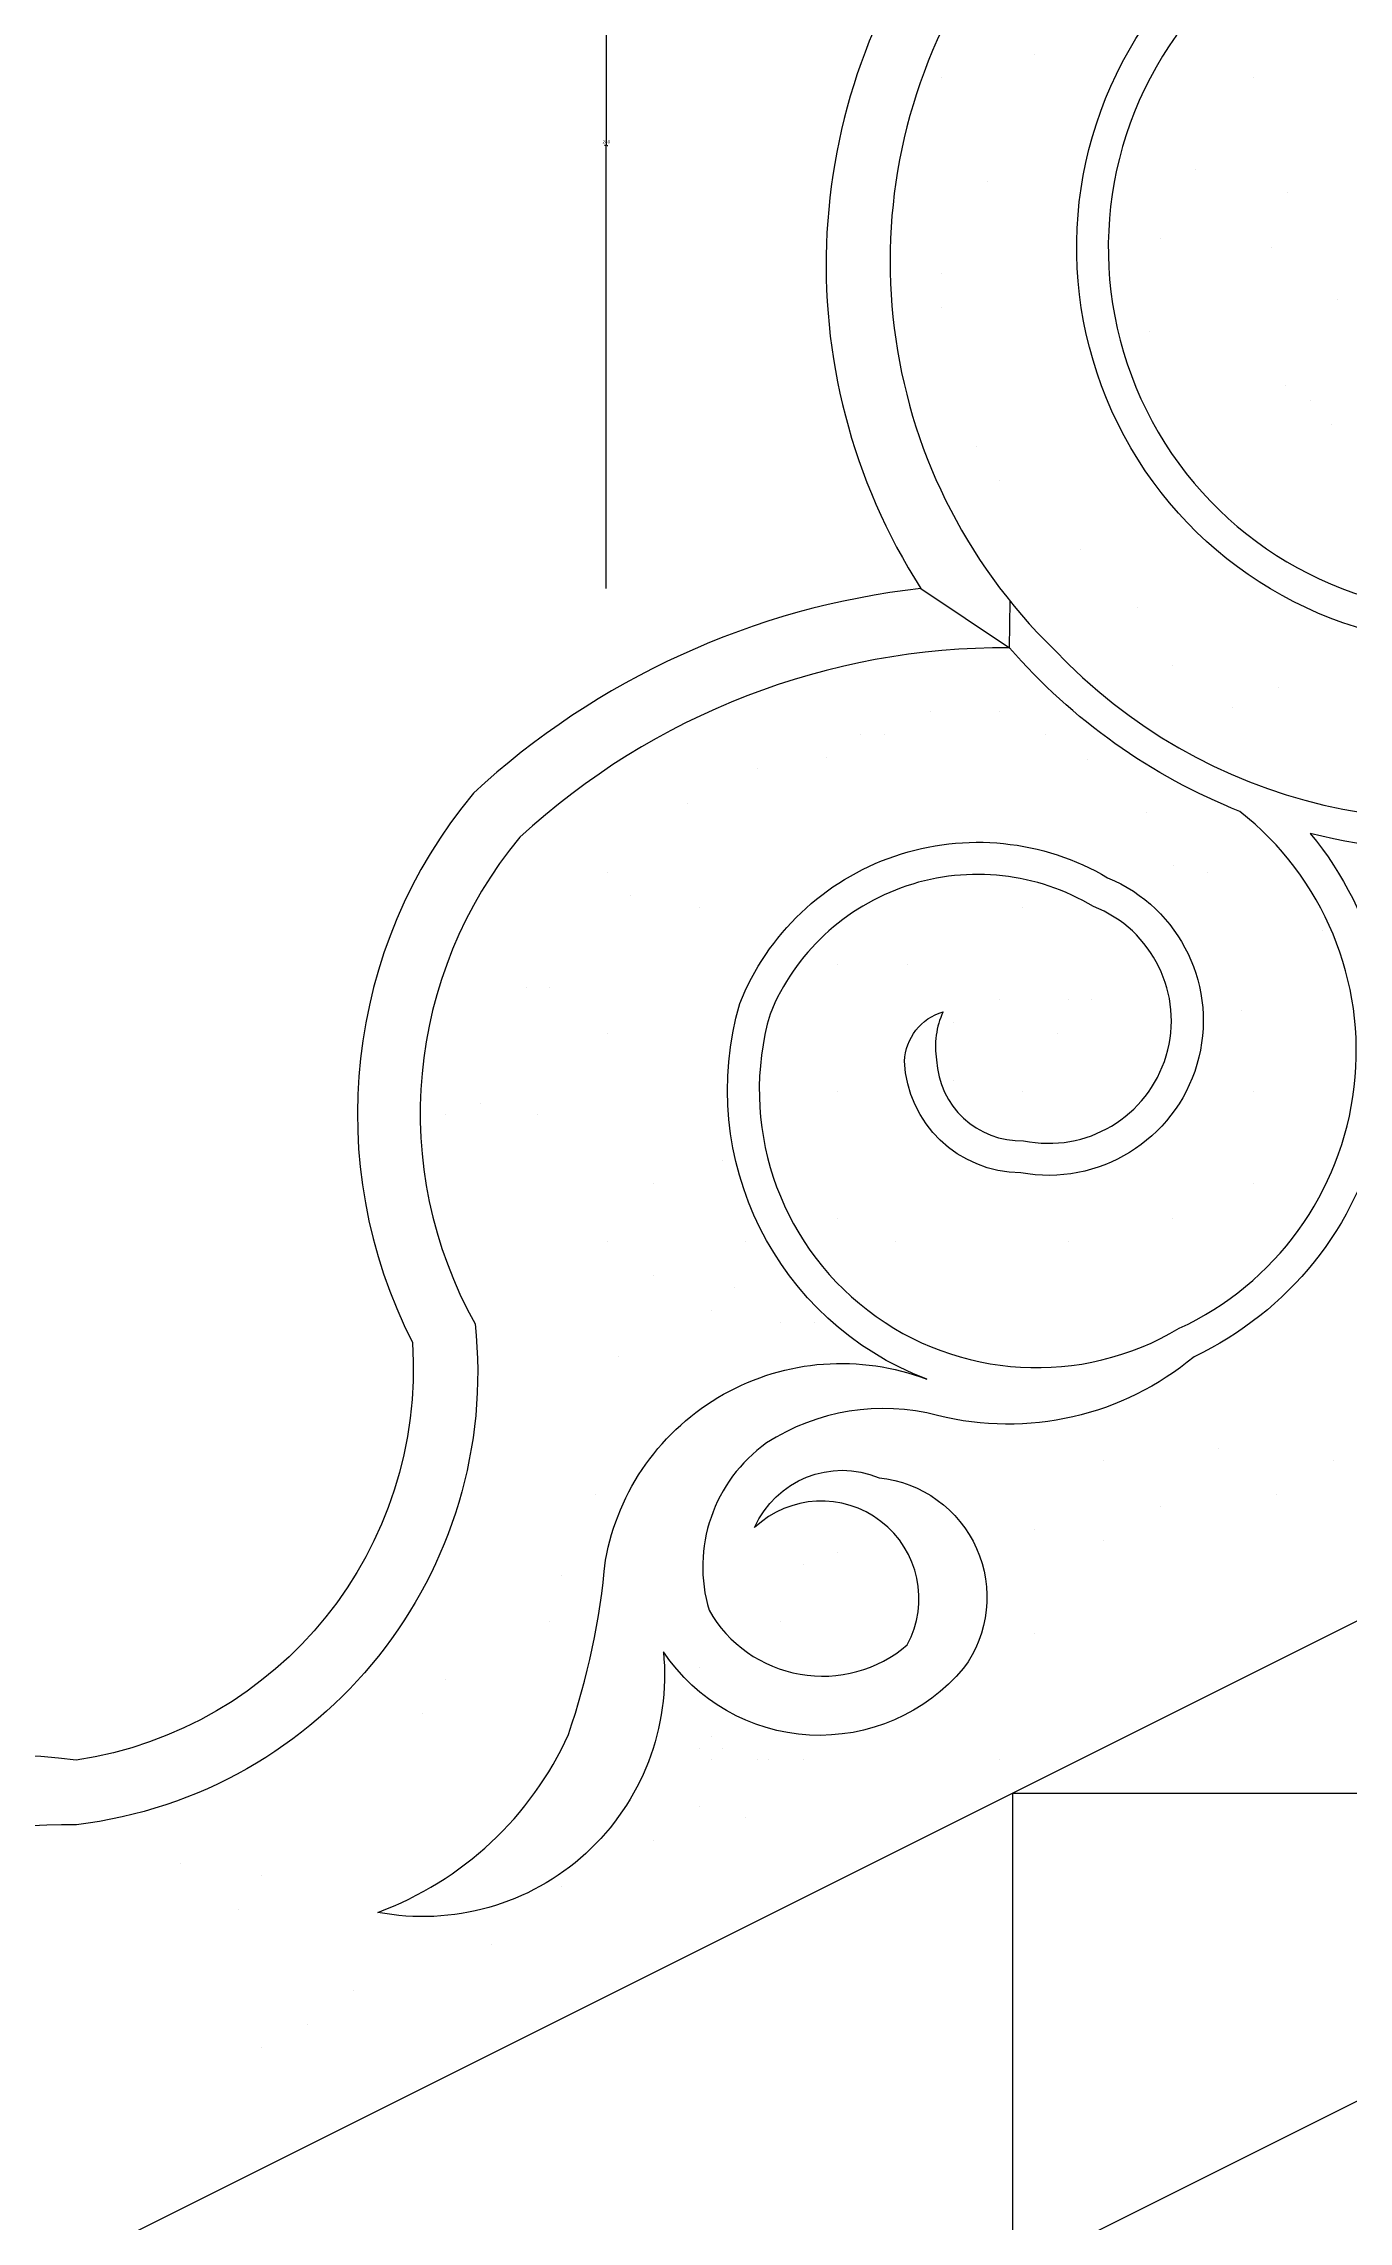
# Model space of a CAD drawing. Header units: metres. Extents: x 0 to 5136, y 0 to 4711.
# Drawn here: x 1263 to 1671, y 577 to 1257 of the extents above; entities that cross this region are included whole.
import ezdxf

# ---------------------------------------------------------------- set-up
doc = ezdxf.new("R2010")
doc.units = ezdxf.units.M
for name, color, linetype in [('3', 3, 'Continuous'), ('4', 4, 'Continuous'), ('BH', 3, 'Continuous'), ('DIM', 3, 'Continuous')]:
    doc.layers.add(name, color=color, linetype=linetype)
doc.dimstyles.get("Standard").update_dxf_attribs({"dimtxt": 2.5, "dimasz": 2.5, "dimexe": 1.25, "dimexo": 0.625, "dimtad": 1, "dimcen": 2.5, "dimazin": 3, "dimtfac": 1, "dimtmove": 0, "dimatfit": 3})

# ---------------------------------------------------------------- blocks, each defined once
blk = doc.blocks.new('*D25')
for p, q in [((1438.79, 1363.71), (1438.79, 1225.25)), ((1438.54, 1225.25), (1438.29, 1225.25)), ((1438.79, 1086.78), (1438.79, 1225.25)), ((1438.79, 1225.25), (1438.79, 1225.25)), ((1439.04, 1225.25), (1439.29, 1225.25))]:
    blk.add_line(p, q)
at = {"layer": 'Defpoints'}
for p in [(1438.79, 1363.71), (1438.79, 1225.25), (1438.79, 1086.78)]:
    blk.add_point(p, dxfattribs=at)
at = {"layer": 'DIM', "insert": (1438.79, 1226.375), "char_height": 1, "attachment_point": 5}
blk.add_mtext('280', dxfattribs=at)

msp = doc.modelspace()

# ---------------------------------------------------------------- linework, layer by layer
at = {"layer": '3'}
for p, q in [((1267.13, 411.06), (3328, 1441.5)), ((1537.12, 1086.78), (1564.8, 1068.27)), ((1564.8, 1068.27), (1564.98, 1082.84))]:
    msp.add_line(p, q, dxfattribs=at)
msp.add_lwpolyline([(1265.81, 560.4), (1565.81, 560.4), (1565.81, 710.4), (1565.81, 710.4), (1865.81, 710.4), (1865.81, 860.4), (2165.81, 860.4), (2165.81, 1010.4), (2465.81, 1010.4), (2465.81, 1160.4), (2765.81, 1160.4), (2765.81, 1310.4), (3065.81, 1310.4), (3065.81, 1460.4), (3328, 1460.4)], dxfattribs=at)
for points in [[(2163.88, 1449.59, -0.18), (2135.78, 1338.1, -0.49), (1791.22, 1333.61, 0.07), (1751.51, 1349.23, 0.8), (1578.66, 1067.81)], [(1706.24, 1069.14, -0.6), (1609.08, 1265.84, -0.67), (1880.99, 1175.13, -0.09)], [(1578.66, 1067.81, 0.66), (1870.98, 1175.08, 0.67), (1616.94, 1259.65, 0.6), (1706.51, 1079.13, 0.78)], [(1855.8, 1092.47, -0.33), (1658.81, 1010.2, -0.49), (1622.47, 846.75, -0.24), (1542.35, 828.37, 0.21), (1488.88, 819.78, 0.32), (1470.9, 767.49, 0.47), (1532.87, 756.66, 0.85), (1485.16, 793.37, -0.41), (1524.02, 808.9, -0.58), (1550.46, 749.37, -0.5), (1456.65, 754.56, -0.5), (1367.4, 673.1, 0.2), (1426.98, 728.68, 0.06), (1438.52, 783.12, -0.47), (1538.95, 839.68, -0.39), (1480.5, 957.09, -0.46), (1595.45, 996.42, -0.9), (1568.3, 904.21, -0.4), (1532.01, 939.08, -0.32), (1544.04, 954.55, 0.15), (1542.01, 939.48, 0.41), (1569.21, 914.23, 0.92), (1591, 987.43, 0.46), (1489.96, 953.83, 0.68), (1617.81, 855.61, 0.56), (1636.81, 1017.12, -0.12), (1564.8, 1068.27, 0.19), (1411.8, 1009.07, 0.31), (1397.8, 856.97, -0.41), (1273.24, 700.48, 0.22), (1016.14, 580.91, -0.44)]]:
    msp.add_lwpolyline(points, format="xyb", dxfattribs=at)
at = {"layer": '4'}
msp.add_line((3328, 1591.5), (967.13, 411.06), dxfattribs=at)
msp.add_lwpolyline([(2654.49, 2198.18, 0.25), (2549.77, 2150.98, 0.46), (2390.79, 2039.92, 0.8), (2008.05, 1678.58, 0.57), (1760.24, 1363.71, 0.72), (1537.12, 1086.78, 0.16), (1397.27, 1022.87, 0.3), (1378.23, 851.17, -0.39), (1273.12, 720.64, 0.19), (1106.13, 678.03), (994.9, 594.04, 0.3), (988.17, 576.37), (988.17, 576.37, 0.1), (967.13, 569.69), (967.13, 453.49, 0.42), (983.05, 444.55, 0.4), (981.09, 431.87, 0.24), (1000.27, 427.64)], format="xyb", dxfattribs=at)
at = {"layer": 'BH'}
for p, q in [((1572.46, 1253.67), (1572.46, 1253.67)), ((1543.62, 1246.47), (1543.62, 1246.47)), ((1640.95, 1246.47), (1640.95, 1246.47)), ((1558.04, 1214.06), (1558.04, 1214.06)), ((1622.92, 1217.67), (1622.92, 1217.67)), ((1651.76, 1210.46), (1651.76, 1210.46)), ((1612.11, 1196.06), (1612.11, 1196.06)), ((1646.79, 1193.39), (1646.79, 1193.39)), ((1543.62, 1185.26), (1543.62, 1185.26)), ((1543.62, 1174.46), (1543.62, 1174.46)), ((1667.34, 1176.96), (1667.34, 1176.96)), ((1608.5, 1167.25), (1608.5, 1167.25)), ((1650.9, 1150.27), (1650.9, 1150.27)), ((1658.97, 1145.65), (1658.97, 1145.65)), ((1665.29, 1137.95), (1665.29, 1137.95)), ((1554.43, 1131.24), (1554.43, 1131.24)), ((1561.64, 1120.44), (1561.64, 1120.44)), ((1586.87, 1098.84), (1586.87, 1098.84)), ((1604.9, 1080.83), (1604.9, 1080.83)), ((1615.71, 1062.83), (1615.71, 1062.83)), ((1648.84, 1055.81), (1648.84, 1055.81)), ((1540.01, 1048.43), (1540.01, 1048.43)), ((1561.64, 1048.43), (1561.64, 1048.43)), ((1634.45, 1049.65), (1634.45, 1049.65)), ((1518.38, 1041.22), (1518.38, 1041.22)), ((1525.59, 1041.22), (1525.59, 1041.22)), ((1576.06, 1041.22), (1576.06, 1041.22)), ((1485.94, 1030.42), (1485.94, 1030.42)), ((1507.57, 1034.02), (1507.57, 1034.02)), ((1589.23, 1033.23), (1589.23, 1033.23)), ((1464.31, 1019.62), (1464.31, 1019.62)), ((1607.73, 1016.8), (1607.73, 1016.8)), ((1439.08, 998.01), (1439.08, 998.01)), ((1615.95, 1000.37), (1615.95, 1000.37)), ((1626.53, 998.01), (1626.53, 998.01)), ((1446.29, 990.81), (1446.29, 990.81)), ((1467.92, 987.21), (1467.92, 987.21)), ((1568.85, 987.21), (1568.85, 987.21)), ((1662.57, 980.01), (1662.57, 980.01)), ((1511.17, 969.21), (1511.17, 969.21)), ((1532.8, 969.21), (1532.8, 969.21)), ((1413.85, 962), (1413.85, 962)), ((1413.85, 962), (1413.85, 962)), ((1421.06, 962), (1421.06, 962)), ((1561.64, 958.4), (1561.64, 958.4)), ((1583.27, 958.4), (1583.27, 958.4)), ((1590.48, 958.4), (1590.48, 958.4)), ((1637.34, 954.8), (1637.34, 954.8)), ((1439.08, 947.6), (1439.08, 947.6)), ((1547.22, 951.2), (1547.22, 951.2)), ((1579.66, 947.6), (1579.66, 947.6)), ((1547.22, 933.2), (1547.22, 933.2)), ((1399.43, 926), (1399.43, 926)), ((1511.17, 929.6), (1511.17, 929.6)), ((1568.85, 929.6), (1568.85, 929.6)), ((1640.95, 929.6), (1640.95, 929.6)), ((1388.61, 922.4), (1388.61, 922.4)), ((1417.45, 922.4), (1417.45, 922.4)), ((1475.13, 907.99), (1475.13, 907.99)), ((1453.5, 900.79), (1453.5, 900.79)), ((1640.95, 900.79), (1640.95, 900.79)), ((1511.17, 889.99), (1511.17, 889.99)), ((1615.71, 889.99), (1615.71, 889.99)), ((1439.08, 882.79), (1439.08, 882.79)), ((1482.34, 882.79), (1482.34, 882.79)), ((1529.2, 882.79), (1529.2, 882.79)), ((1583.27, 882.79), (1583.27, 882.79)), ((1453.5, 871.98), (1453.5, 871.98)), ((1478.73, 868.38), (1478.73, 868.38)), ((1471.52, 861.18), (1471.52, 861.18)), ((1493.15, 857.58), (1493.15, 857.58)), ((1503.97, 857.58), (1503.97, 857.58)), ((1442.68, 846.78), (1442.68, 846.78)), ((1630.13, 817.97), (1630.13, 817.97)), ((1594.08, 814.37), (1594.08, 814.37)), ((1666.18, 814.37), (1666.18, 814.37)), ((1435.48, 803.57), (1435.48, 803.57)), ((1648.16, 803.57), (1648.16, 803.57)), ((1612.11, 799.97), (1612.11, 799.97)), ((1572.46, 792.76), (1572.46, 792.76)), ((1511.17, 785.56), (1511.17, 785.56)), ((1594.08, 789.16), (1594.08, 789.16)), ((1424.66, 778.36), (1424.66, 778.36)), ((1500.36, 781.96), (1500.36, 781.96)), ((1421.06, 763.96), (1421.06, 763.96)), ((1493.15, 763.96), (1493.15, 763.96)), ((1572.46, 760.36), (1572.46, 760.36)), ((1467.92, 749.55), (1467.92, 749.55)), ((1388.61, 745.95), (1388.61, 745.95)), ((1381.4, 735.15), (1381.4, 735.15)), ((1467.92, 724.35), (1467.92, 724.35)), ((1471.52, 727.95), (1471.52, 727.95)), ((1475.13, 724.35), (1475.13, 724.35)), ((1471.52, 720.75), (1471.52, 720.75)), ((1485.94, 720.75), (1485.94, 720.75)), ((1489.55, 720.75), (1489.55, 720.75)), ((1500.36, 720.75), (1500.36, 720.75)), ((1561.64, 720.75), (1561.64, 720.75)), ((1467.92, 706.34), (1467.92, 706.34)), ((1482.34, 702.74), (1482.34, 702.74)), ((1453.5, 695.54), (1453.5, 695.54)), ((1305.7, 688.34), (1305.7, 688.34)), ((1330.94, 684.74), (1330.94, 684.74)), ((1424.66, 681.14), (1424.66, 681.14)), ((1323.73, 673.94), (1323.73, 673.94)), ((1403.03, 663.13), (1403.03, 663.13)), ((1359.78, 648.73), (1359.78, 648.73)), ((1359.78, 648.73), (1359.78, 648.73)), ((1345.36, 637.93), (1345.36, 637.93)), ((1330.94, 630.73), (1330.94, 630.73))]:
    msp.add_line(p, q, dxfattribs=at)

# ---------------------------------------------------------------- dimensions: what is measured, and where the dimension line sits
at = {"layer": 'DIM'}
dim = msp.add_linear_dim(base=(1438.79, 1225.25), p1=(1438.79, 1363.71), p2=(1438.79, 1086.78), text='280', dimstyle='Standard', dxfattribs=at)
dim.commit()
dim.dimension.update_dxf_attribs({"geometry": '*D25', "text_midpoint": (1438.79, 1226.375)})

doc.saveas('drawing.dxf')
